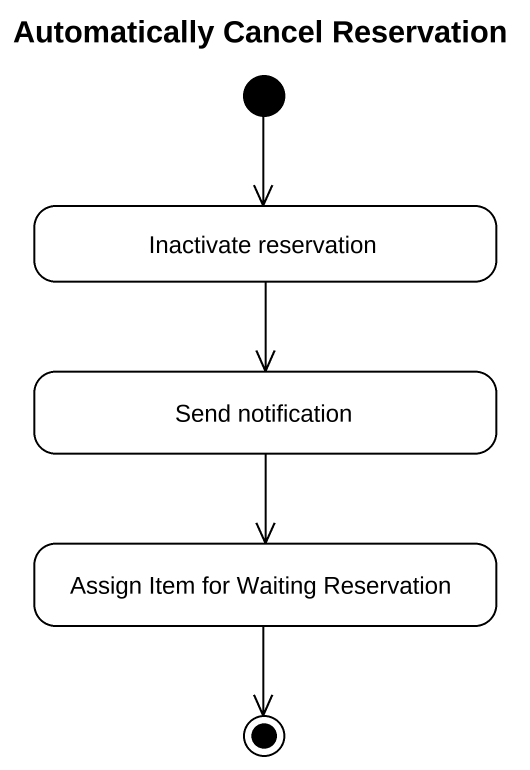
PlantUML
@startuml
title Automatically Cancel Reservation
hide empty description
state "Inactivate reservation" as Inactivate_reservation
state "Send notification" as Send_notification
state "Assign Item for Waiting Reservation" as Assign_Item_for_Waiting
[*] --> Inactivate_reservation
Inactivate_reservation --> Send_notification
Send_notification --> Assign_Item_for_Waiting
Assign_Item_for_Waiting --> [*]
@enduml
